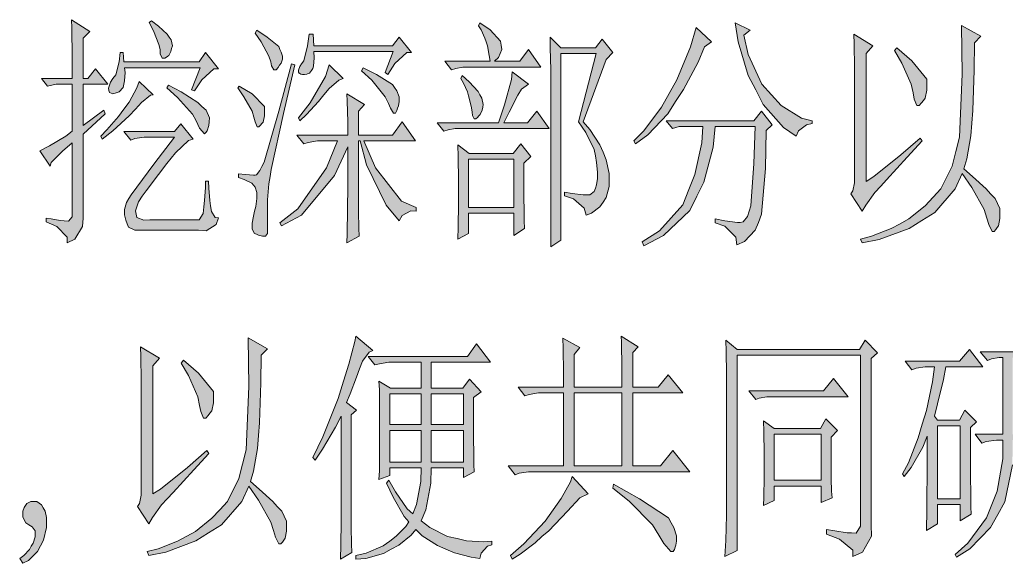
# Model space of a CAD drawing. Header units: millimetres. Extents: x 0 to 586, y 0 to 414.
# Drawn here: x 475.86 to 491.68, y 144.58 to 153.29 of the extents above; entities that cross this region are included whole.
import ezdxf

# ---------------------------------------------------------------- set-up
doc = ezdxf.new("R2010")
doc.units = ezdxf.units.MM

msp = doc.modelspace()

# ---------------------------------------------------------------- hatches: boundary and pattern name
h = msp.add_hatch(color=0)
h.dxf.hatch_style = 2
h.paths.add_polyline_path([(476.701556, 152.347083), (476.701556, 152.68575), (476.6945, 153.158472), (476.690972, 153.289), (476.983778, 153.102028), (476.874417, 152.996194), (476.874417, 152.347083), (476.9485, 152.347083), (477.071972, 152.502306), (477.269528, 152.255361), (476.874417, 152.255361), (476.874417, 151.592139), (477.206028, 151.839083), (477.230722, 151.779111), (476.874417, 151.454556), (476.874417, 150.110472), (476.867361, 149.972889), (476.740361, 149.771806), (476.616889, 149.711833), (476.620417, 149.803556), (476.454611, 149.972889), (476.28175, 150.0505), (476.28175, 150.110472), (476.362889, 150.096361), (476.507528, 150.071667), (476.571028, 150.064611), (476.638056, 150.057556), (476.701556, 150.128111), (476.701556, 150.205722), (476.701556, 151.313444), (476.542806, 151.182917), (476.362889, 150.999472), (476.34525, 150.943028), (476.182972, 151.189972), (476.338194, 151.267583), (476.595722, 151.422806), (476.701556, 151.500417), (476.701556, 152.255361), (476.444028, 152.255361), (476.306444, 152.223611), (476.207667, 152.347083)])
h = msp.add_hatch(color=0)
h.dxf.hatch_style = 2
h.paths.add_polyline_path([(477.971556, 153.271361), (478.084444, 153.186694), (478.225556, 153.056167), (478.257306, 153.010306), (478.285528, 152.964444), (478.306694, 152.872722), (478.292583, 152.826861), (478.282, 152.781), (478.25025, 152.7175), (478.232611, 152.703389), (478.211444, 152.689278), (478.183222, 152.671639), (478.169111, 152.671639), (478.144417, 152.671639), (478.112667, 152.742194), (478.109139, 152.809222), (478.087972, 152.893889), (478.003306, 153.112611), (477.936278, 153.243139)])
h = msp.add_hatch(color=0)
h.dxf.hatch_style = 2
h.paths.add_polyline_path([(482.674083, 152.625778), (483.400806, 152.625778), (483.386694, 152.7175), (483.358472, 152.872722), (483.337306, 152.932694), (483.319667, 152.996194), (483.259694, 153.126722), (483.213833, 153.19375), (483.238528, 153.239611), (483.400806, 153.126722), (483.570139, 152.943278), (483.580722, 152.879778), (483.587778, 152.81275), (483.534861, 152.68575), (483.474889, 152.625778), (483.880583, 152.625778), (484.018167, 152.809222), (484.215722, 152.530528), (483.016278, 152.530528), (482.966889, 152.530528), (482.850472, 152.509361), (482.783444, 152.484667)])
h = msp.add_hatch(color=0)
h.dxf.hatch_style = 2
h.paths.add_polyline_path([(486.706333, 153.165528), (486.953278, 152.932694), (486.840389, 152.855083), (486.738083, 152.608139), (486.50525, 152.170694), (486.37825, 151.976667), (486.25125, 151.782639), (485.930222, 151.443972), (485.732667, 151.299333), (485.707972, 151.345194), (485.866722, 151.507472), (486.152472, 151.888472), (486.275944, 152.107194), (486.399417, 152.325917), (486.614611, 152.855083)])
h = msp.add_hatch(color=0)
h.dxf.hatch_style = 2
h.paths.add_polyline_path([(487.570639, 153.119667), (487.471861, 153.042056), (487.538889, 152.731611), (487.761139, 152.255361), (487.916361, 152.086028), (488.068056, 151.916694), (488.396139, 151.708556), (488.569, 151.66975), (488.569, 151.623889), (488.477278, 151.60625), (488.34675, 151.507472), (488.311472, 151.422806), (488.106861, 151.560389), (487.782306, 151.930806), (487.662361, 152.163639), (487.542417, 152.392944), (487.380139, 152.932694), (487.334278, 153.239611)])
h = msp.add_hatch(color=0)
h.dxf.hatch_style = 2
h.paths.add_polyline_path([(490.960833, 153.197278), (491.271278, 153.027944), (491.1725, 152.918583), (491.165444, 152.481139), (491.144278, 151.835556), (491.130167, 151.630944), (491.112528, 151.426333), (491.049028, 151.059444), (490.999639, 150.897167), (491.14075, 150.773694), (491.355944, 150.576139), (491.430028, 150.498528), (491.504111, 150.420917), (491.578194, 150.262167), (491.578194, 150.181028), (491.578194, 150.099889), (491.557028, 149.987), (491.535861, 149.958778), (491.514694, 149.927028), (491.486472, 149.895278), (491.454722, 149.895278), (491.401806, 150.004639), (491.370056, 150.110472), (491.327722, 150.244528), (491.130167, 150.597306), (490.974944, 150.823083), (490.858528, 150.576139), (490.533972, 150.198667), (490.325833, 150.071667), (490.121222, 149.944667), (489.641444, 149.76475), (489.369806, 149.711833), (489.345111, 149.771806), (489.517972, 149.817667), (489.831944, 149.941139), (489.976583, 150.01875), (490.117694, 150.096361), (490.382278, 150.308028), (490.50575, 150.442083), (490.629222, 150.579667), (490.812667, 150.943028), (490.869111, 151.175861), (490.929083, 151.408694), (490.974944, 152.417639)])
h = msp.add_hatch(color=0)
h.dxf.hatch_style = 2
h.paths.add_polyline_path([(479.661361, 153.119667), (479.827167, 153.010306), (480.014139, 152.858611), (480.031778, 152.81275), (480.049417, 152.766889), (480.070583, 152.703389), (480.070583, 152.689278), (480.070583, 152.657528), (480.049417, 152.5905), (480.024722, 152.55875), (480.003556, 152.523472), (479.971806, 152.488194), (479.957694, 152.488194), (479.933, 152.488194), (479.897722, 152.548167), (479.883611, 152.611667), (479.851861, 152.703389), (479.731917, 152.936222), (479.636667, 153.073806)])
h = msp.add_hatch(color=0)
h.dxf.hatch_style = 2
h.paths.add_polyline_path([(480.564472, 153.059694), (480.575056, 152.872722), (481.834472, 152.872722), (481.943833, 153.010306), (482.141389, 152.763361), (482.067306, 152.763361), (481.876806, 152.586972), (481.760389, 152.410583), (481.721583, 152.442333), (481.845056, 152.781), (480.575056, 152.781), (480.582111, 152.678694), (480.571528, 152.544639), (480.557417, 152.509361), (480.539778, 152.474083), (480.5045, 152.43175), (480.483333, 152.424694), (480.462167, 152.417639), (480.426889, 152.410583), (480.416306, 152.410583), (480.395139, 152.410583), (480.366917, 152.417639), (480.352806, 152.424694), (480.342222, 152.43175), (480.328111, 152.449389), (480.328111, 152.481139), (480.352806, 152.541111), (480.3775, 152.579917), (480.416306, 152.632833), (480.476278, 152.872722), (480.500972, 153.059694)])
h = msp.add_hatch(color=0)
h.dxf.hatch_style = 2
h.paths.add_polyline_path([(484.374472, 149.648333), (484.374472, 152.301222), (484.374472, 152.484667), (484.367417, 152.840972), (484.363889, 153.010306), (484.53675, 152.840972), (485.090611, 152.840972), (485.199972, 152.978556), (485.372833, 152.763361), (485.263472, 152.654), (484.893056, 151.652111), (485.002417, 151.528639), (485.164694, 151.285222), (485.214083, 151.165278), (485.263472, 151.045333), (485.312861, 150.823083), (485.312861, 150.720778), (485.312861, 150.614944), (485.263472, 150.438556), (485.214083, 150.364472), (485.164694, 150.290389), (485.027111, 150.188083), (484.942444, 150.156333), (484.910694, 150.265694), (484.737833, 150.417389), (484.596722, 150.46325), (484.596722, 150.52675), (484.720194, 150.502056), (484.896583, 150.480889), (484.9495, 150.480889), (485.002417, 150.480889), (485.072972, 150.533806), (485.090611, 150.586722), (485.10825, 150.643167), (485.125889, 150.741944), (485.125889, 150.787806), (485.125889, 150.84425), (485.10825, 150.999472), (485.090611, 151.105306), (485.072972, 151.207611), (484.935389, 151.482778), (484.818972, 151.652111), (485.101194, 152.745722), (484.53675, 152.745722), (484.53675, 149.757694)])
h = msp.add_hatch(color=0)
h.dxf.hatch_style = 2
h.paths.add_polyline_path([(489.433306, 150.696083), (489.556778, 150.773694), (489.987167, 151.122944), (490.297611, 151.391056), (490.332889, 151.345194), (490.093, 151.084139), (489.757861, 150.720778), (489.666139, 150.622), (489.574417, 150.519694), (489.42625, 150.318611), (489.369806, 150.219833), (489.186361, 150.498528), (489.218111, 150.544389), (489.246333, 150.674917), (489.246333, 150.759583), (489.246333, 152.287111), (489.246333, 152.519944), (489.242806, 152.904472), (489.23575, 153.059694), (489.542667, 152.872722), (489.433306, 152.74925)])
h = msp.add_hatch(color=0)
h.dxf.hatch_style = 2
h.paths.add_polyline_path([(478.613611, 152.163639), (478.751194, 152.516417), (477.541167, 152.516417), (477.548222, 152.442333), (477.541167, 152.308278), (477.527056, 152.255361), (477.516472, 152.202444), (477.452972, 152.131889), (477.403583, 152.117778), (477.354194, 152.100139), (477.29775, 152.121306), (477.287167, 152.156583), (477.280111, 152.191861), (477.311861, 152.287111), (477.354194, 152.347083), (477.400056, 152.403528), (477.452972, 152.611667), (477.467083, 152.763361), (477.516472, 152.763361), (477.527056, 152.611667), (478.737083, 152.611667), (478.835861, 152.763361), (479.044, 152.502306), (478.969917, 152.502306), (478.779417, 152.325917), (478.663, 152.149528)])
h = msp.add_hatch(color=0)
h.dxf.hatch_style = 2
h.paths.add_polyline_path([(489.927194, 152.840972), (490.167083, 152.632833), (490.406972, 152.3365), (490.406972, 152.248306), (490.406972, 152.160111), (490.37875, 152.033111), (490.350528, 151.994306), (490.322306, 151.9555), (490.2835, 151.916694), (490.272917, 151.916694), (490.248222, 151.916694), (490.202361, 152.015472), (490.184722, 152.117778), (490.152972, 152.255361), (490.004806, 152.594028), (489.888389, 152.795111)])
h = msp.add_hatch(color=0)
h.dxf.hatch_style = 2
h.paths.add_polyline_path([(480.268139, 152.565806), (480.088222, 151.786167), (479.890667, 150.890111), (479.873028, 150.773694), (479.851861, 150.660806), (479.834222, 150.403278), (479.834222, 150.265694), (479.834222, 150.128111), (479.834222, 149.944667), (479.834222, 149.902333), (479.834222, 149.86), (479.802472, 149.817667), (479.77425, 149.817667), (479.749556, 149.817667), (479.689583, 149.835306), (479.657833, 149.849417), (479.622556, 149.863528), (479.587278, 149.934083), (479.587278, 149.987), (479.587278, 150.025806), (479.608444, 150.142222), (479.626083, 150.219833), (479.643722, 150.297444), (479.661361, 150.420917), (479.661361, 150.466778), (479.661361, 150.519694), (479.633139, 150.604361), (479.608444, 150.636111), (479.580222, 150.667861), (479.460278, 150.727833), (479.365028, 150.759583), (479.365028, 150.819556), (479.477917, 150.805444), (479.608444, 150.794861), (479.633139, 150.798389), (479.654306, 150.801917), (479.707222, 150.872472), (479.7425, 150.935972), (479.777778, 151.003), (480.014139, 151.824972), (480.21875, 152.579917)])
h = msp.add_hatch(color=0)
h.dxf.hatch_style = 2
h.paths.add_polyline_path([(480.822, 152.565806), (481.04425, 152.347083), (480.977222, 152.318861), (480.822, 152.184806), (480.737333, 152.086028), (480.649139, 151.976667), (480.458639, 151.768528), (480.352806, 151.66975), (480.328111, 151.715611), (480.515083, 151.9555), (480.762028, 152.378833)])
h = msp.add_hatch(color=0)
h.dxf.hatch_style = 2
h.paths.add_polyline_path([(481.365278, 152.516417), (481.580472, 152.410583), (481.834472, 152.251833), (481.86975, 152.202444), (481.908556, 152.149528), (481.943833, 152.054278), (481.943833, 152.008417), (481.943833, 151.976667), (481.93325, 151.909639), (481.919139, 151.870833), (481.908556, 151.832028), (481.883861, 151.793222), (481.86975, 151.793222), (481.852111, 151.793222), (481.802722, 151.870833), (481.770972, 151.944917), (481.721583, 152.054278), (481.506389, 152.318861), (481.340583, 152.470556)])
h = msp.add_hatch(color=0)
h.dxf.hatch_style = 2
h.paths.add_polyline_path([(483.534861, 151.638), (483.633639, 151.92375), (483.746528, 152.332972), (483.757111, 152.456444), (484.018167, 152.255361), (483.905278, 152.17775), (483.848833, 152.078972), (483.707722, 151.807333), (483.623056, 151.638), (484.004056, 151.638), (484.152222, 151.824972), (484.349778, 151.546278), (482.892806, 151.546278), (482.843417, 151.546278), (482.727, 151.521583), (482.659972, 151.500417), (482.550611, 151.638)])
h = msp.add_hatch(color=0)
h.dxf.hatch_style = 2
h.paths.add_polyline_path([(482.956306, 152.392944), (483.065667, 152.294167), (483.210306, 152.138944), (483.238528, 152.086028), (483.270278, 152.033111), (483.291444, 151.930806), (483.284389, 151.884944), (483.273806, 151.839083), (483.242056, 151.768528), (483.220889, 151.747361), (483.199722, 151.722667), (483.1715, 151.7015), (483.146806, 151.7015), (483.122111, 151.754417), (483.115056, 151.807333), (483.104472, 151.877889), (483.072722, 152.008417), (483.055083, 152.068389), (483.037444, 152.131889), (482.973944, 152.269472), (482.931611, 152.347083)])
h = msp.add_hatch(color=0)
h.dxf.hatch_style = 2
h.paths.add_polyline_path([(477.774, 152.301222), (477.99625, 152.086028), (477.953917, 152.078972), (477.812806, 151.962556), (477.714028, 151.856722), (477.61525, 151.747361), (477.350667, 151.507472), (477.181333, 151.376944), (477.156639, 151.422806), (477.255417, 151.525111), (477.442389, 151.740306), (477.527056, 151.856722), (477.61525, 151.969611), (477.738722, 152.195389)])
h = msp.add_hatch(color=0)
h.dxf.hatch_style = 2
h.paths.add_polyline_path([(478.243194, 152.24125), (478.447806, 152.131889), (478.715917, 151.962556), (478.779417, 151.899056), (478.846444, 151.839083), (478.902889, 151.715611), (478.895833, 151.652111), (478.892306, 151.592139), (478.864083, 151.507472), (478.842917, 151.482778), (478.82175, 151.458083), (478.744139, 151.553333), (478.687694, 151.666222), (478.627722, 151.775583), (478.391361, 152.040167), (478.2185, 152.195389)])
h = msp.add_hatch(color=0)
h.dxf.hatch_style = 2
h.paths.add_polyline_path([(479.379139, 152.223611), (479.58375, 152.100139), (479.784833, 151.899056), (479.784833, 151.824972), (479.784833, 151.747361), (479.763667, 151.645056), (479.7425, 151.623889), (479.721333, 151.599194), (479.693111, 151.5745), (479.668417, 151.5745), (479.633139, 151.652111), (479.611972, 151.729722), (479.58375, 151.824972), (479.453222, 152.054278), (479.354444, 152.195389)])
h = msp.add_hatch(color=0)
h.dxf.hatch_style = 2
h.paths.add_polyline_path([(481.291194, 151.345194), (481.291194, 150.343306), (481.291194, 150.212778), (481.29825, 149.948194), (481.301778, 149.817667), (481.104222, 149.711833), (481.111278, 149.856472), (481.118333, 150.629056), (481.118333, 151.253472), (480.906667, 150.791333), (480.3775, 150.156333), (480.056472, 149.987), (480.031778, 150.032861), (480.317528, 150.258639), (480.779667, 150.914806), (480.956056, 151.345194), (480.712639, 151.345194), (480.6315, 151.345194), (480.483333, 151.3205), (480.416306, 151.299333), (480.303417, 151.436917), (481.118333, 151.436917), (481.118333, 151.652111), (481.111278, 151.983722), (481.104222, 152.100139), (481.389972, 151.930806), (481.291194, 151.821444), (481.291194, 151.436917), (481.834472, 151.436917), (481.993222, 151.652111), (482.204889, 151.345194), (481.375861, 151.345194), (481.562833, 150.914806), (481.982639, 150.382111), (482.215472, 150.279806), (482.215472, 150.219833), (482.130806, 150.226889), (481.993222, 150.149278), (481.943833, 150.064611), (481.735694, 150.318611), (481.421722, 150.960667), (481.315889, 151.345194)])
h = msp.add_hatch(color=0)
h.dxf.hatch_style = 2
h.paths.add_polyline_path([(486.226556, 151.66975), (487.630611, 151.66975), (487.754083, 151.824972), (487.926944, 151.60625), (487.828167, 151.514528), (487.817583, 150.904222), (487.754083, 150.170444), (487.704694, 150.039917), (487.655306, 149.912917), (487.482444, 149.733), (487.358972, 149.680083), (487.341333, 149.803556), (487.168472, 149.979944), (487.01325, 150.032861), (487.01325, 150.096361), (487.168472, 150.064611), (487.369556, 150.036389), (487.415417, 150.039917), (487.461278, 150.046972), (487.531833, 150.135167), (487.556528, 150.219833), (487.581222, 150.3045), (487.630611, 150.981833), (487.655306, 151.578028), (487.01325, 151.578028), (486.977972, 151.246417), (486.829806, 150.6855), (486.720444, 150.459722), (486.607556, 150.230417), (486.180694, 149.831778), (485.866722, 149.662444), (485.842028, 149.725944), (486.120722, 149.902333), (486.494667, 150.322139), (486.589917, 150.565556), (486.685167, 150.808972), (486.798056, 151.313444), (486.815694, 151.578028), (486.434694, 151.578028), (486.325333, 151.546278)])
h = msp.add_hatch(color=0)
h.dxf.hatch_style = 2
h.paths.add_polyline_path([(477.527056, 151.496889), (478.341972, 151.496889), (478.44075, 151.620361), (478.638306, 151.373417), (478.564222, 151.35225), (478.356083, 151.154694), (478.2185, 150.981833), (478.084444, 150.808972), (477.886889, 150.547917), (477.823389, 150.459722), (477.763417, 150.371528), (477.714028, 150.226889), (477.724611, 150.173972), (477.738722, 150.121056), (477.848083, 150.075194), (477.946861, 150.08225), (478.687694, 150.08225), (478.737083, 150.08225), (478.800583, 150.184556), (478.811167, 150.290389), (478.82175, 150.392694), (478.835861, 150.597306), (478.835861, 150.699611), (478.88525, 150.699611), (478.892306, 150.59025), (478.909944, 150.392694), (478.920528, 150.3045), (478.934639, 150.216306), (478.994611, 150.121056), (479.044, 150.114), (479.008722, 150.004639), (478.846444, 149.905861), (478.7265, 149.912917), (477.788111, 149.912917), (477.706972, 149.912917), (477.604667, 149.965833), (477.5835, 150.01875), (477.562333, 150.075194), (477.541167, 150.159861), (477.541167, 150.188083), (477.541167, 150.244528), (477.572917, 150.357417), (477.608194, 150.420917), (477.643472, 150.480889), (478.010361, 150.974778), (478.341972, 151.405167), (477.936278, 151.405167), (477.855139, 151.405167), (477.706972, 151.384), (477.639944, 151.359306)])
h = msp.add_hatch(color=0)
h.paths.add_polyline_path([(482.882222, 149.771806), (482.889278, 149.965833), (482.892806, 150.343306), (482.892806, 150.52675), (482.892806, 150.713722), (482.889278, 151.091194), (482.882222, 151.285222), (483.065667, 151.144111), (483.771222, 151.144111), (483.894694, 151.299333), (484.053444, 151.09825), (483.944083, 150.988889), (483.944083, 150.597306), (483.947611, 150.071667), (483.954667, 149.941139), (483.781806, 149.831778), (483.781806, 150.188083), (483.055083, 150.188083), (483.055083, 149.863528)])
h.paths.add_polyline_path([(483.055083, 151.052389), (483.055083, 150.279806), (483.781806, 150.279806), (483.781806, 151.052389)])
h = msp.add_hatch(color=0)
h.dxf.hatch_style = 2
h.paths.add_polyline_path([(479.52025, 148.187833), (479.830694, 148.014972), (479.731917, 147.909139), (479.724861, 147.468167), (479.703694, 146.826111), (479.689583, 146.6215), (479.671944, 146.416889), (479.608444, 146.05), (479.559056, 145.887722), (479.700167, 145.76425), (479.915361, 145.563167), (479.989444, 145.485556), (480.063528, 145.407944), (480.137611, 145.252722), (480.137611, 145.171583), (480.137611, 145.090444), (480.116444, 144.977556), (480.095278, 144.945806), (480.074111, 144.914056), (480.045889, 144.885833), (480.014139, 144.885833), (479.961222, 144.991667), (479.929472, 145.101028), (479.887139, 145.231556), (479.689583, 145.587861), (479.534361, 145.810111), (479.417944, 145.563167), (479.093389, 145.189222), (478.88525, 145.062222), (478.680639, 144.935222), (478.200861, 144.755306), (477.929222, 144.698861), (477.904528, 144.762361), (478.077389, 144.808222), (478.391361, 144.931694), (478.536, 145.009306), (478.677111, 145.086917), (478.941694, 145.298583), (479.065167, 145.432639), (479.188639, 145.566694), (479.372083, 145.933583), (479.428528, 146.166417), (479.4885, 146.395722), (479.534361, 147.408194)])
h = msp.add_hatch(color=0)
h.dxf.hatch_style = 2
h.paths.add_polyline_path([(481.001917, 144.638889), (481.008972, 144.871722), (481.0125, 145.242139), (481.0125, 145.379722), (481.0125, 146.935472), (480.920778, 146.759083), (480.712639, 146.406306), (480.596222, 146.226389), (480.557417, 146.27225), (480.719694, 146.603861), (480.966639, 147.214167), (481.051306, 147.492861), (481.135972, 147.768028), (481.23475, 148.131389), (481.248861, 148.216056), (481.5205, 147.98675), (481.464056, 147.962056), (481.358222, 147.817417), (481.308833, 147.693944), (481.259444, 147.559889), (481.157139, 147.291778), (481.100694, 147.154194), (481.259444, 147.030722), (481.174778, 146.953111), (481.174778, 145.288), (481.174778, 145.153944), (481.181833, 144.885833), (481.185361, 144.74825)])
h = msp.add_hatch(color=0)
h.paths.add_polyline_path([(484.579083, 147.397611), (484.579083, 147.630444), (484.572028, 148.022028), (484.5685, 148.184306), (484.840139, 148.032611), (484.751944, 147.92325), (484.751944, 147.397611), (485.517472, 147.397611), (485.517472, 147.708056), (485.510417, 148.117278), (485.503361, 148.216056), (485.775, 148.046722), (485.690333, 147.955), (485.690333, 147.397611), (486.096028, 147.397611), (486.258306, 147.598694), (486.491139, 147.305889), (485.690333, 147.305889), (485.690333, 146.134667), (486.134833, 146.134667), (486.332389, 146.381611), (486.604028, 146.042944), (484.099306, 146.042944), (484.018167, 146.042944), (483.87, 146.01825), (483.802972, 145.993556), (483.690083, 146.134667), (484.579083, 146.134667), (484.579083, 147.305889), (484.258056, 147.305889), (484.176917, 147.305889), (484.02875, 147.281194), (483.961722, 147.260028), (483.852361, 147.397611)])
h.paths.add_polyline_path([(484.751944, 147.305889), (484.751944, 146.134667), (485.517472, 146.134667), (485.517472, 147.305889)])
h = msp.add_hatch(color=0)
h.dxf.hatch_style = 2
h.paths.add_polyline_path([(488.798306, 145.118667), (488.928833, 145.093972), (489.129917, 145.06575), (489.200472, 145.062222), (489.271028, 145.058694), (489.341583, 145.171583), (489.341583, 145.288), (489.341583, 147.909139), (487.366028, 147.909139), (487.366028, 144.78), (487.168472, 144.68475), (487.182583, 144.93875), (487.193167, 145.347972), (487.193167, 145.503194), (487.193167, 147.443472), (487.193167, 147.612806), (487.189639, 147.969111), (487.182583, 148.152556), (487.366028, 148.000861), (489.327472, 148.000861), (489.415667, 148.152556), (489.613222, 147.951472), (489.514444, 147.85975), (489.514444, 145.19275), (489.5215, 145.009306), (489.373333, 144.755306), (489.218111, 144.68475), (489.218111, 144.787056), (489.006444, 144.963444), (488.798306, 145.041056)])
h = msp.add_hatch(color=0)
h.paths.add_polyline_path([(491.264222, 147.965583), (492.498944, 147.965583), (492.636528, 148.152556), (492.844667, 147.873861), (492.414278, 147.873861), (492.414278, 146.642667), (492.562444, 146.642667), (492.721194, 146.826111), (492.91875, 146.550944), (492.414278, 146.550944), (492.407222, 145.855972), (492.417806, 144.991667), (492.438972, 144.822333), (492.241417, 144.698861), (492.244944, 145.161), (492.252, 146.085278), (492.252, 146.550944), (491.782806, 146.550944), (491.779278, 146.155833), (491.655806, 145.559639), (491.542917, 145.355028), (491.430028, 145.150417), (491.098417, 144.808222), (490.883222, 144.670639), (490.858528, 144.7165), (491.066667, 144.899944), (491.363, 145.302111), (491.451194, 145.517306), (491.535861, 145.7325), (491.624056, 146.247556), (491.624056, 146.550944), (491.525278, 146.550944), (491.359472, 146.52625), (491.288917, 146.501556), (491.179556, 146.642667), (491.624056, 146.642667), (491.624056, 147.873861), (491.567611, 147.873861), (491.444139, 147.852694), (491.377111, 147.828)])
h.paths.add_polyline_path([(491.782806, 147.873861), (491.782806, 146.642667), (492.252, 146.642667), (492.252, 147.873861)])
h = msp.add_hatch(color=0)
h.dxf.hatch_style = 2
h.paths.add_polyline_path([(477.992722, 145.686639), (478.116194, 145.76425), (478.546583, 146.109972), (478.857028, 146.381611), (478.892306, 146.33575), (478.652417, 146.071167), (478.317278, 145.711333), (478.225556, 145.609028), (478.133833, 145.51025), (477.985667, 145.309167), (477.929222, 145.206861), (477.745778, 145.485556), (477.777528, 145.531417), (477.80575, 145.665472), (477.80575, 145.750139), (477.80575, 147.277667), (477.80575, 147.506972), (477.802222, 147.8915), (477.795167, 148.046722), (478.102083, 147.863278), (477.992722, 147.739806)])
h = msp.add_hatch(color=0)
h.paths.add_polyline_path([(483.136222, 147.231806), (483.136222, 146.752028), (483.143278, 146.159361), (483.146806, 146.042944), (482.977472, 145.951222), (482.977472, 146.106444), (482.458889, 146.106444), (482.451833, 145.8595), (482.370694, 145.432639), (482.296611, 145.25625), (482.434194, 145.146889), (482.719944, 145.005778), (482.871639, 144.9705), (483.023333, 144.935222), (483.302028, 144.917583), (483.432556, 144.931694), (483.432556, 144.871722), (483.358472, 144.847028), (483.259694, 144.737667), (483.235, 144.653), (483.097417, 144.670639), (482.829306, 144.744722), (482.691722, 144.801167), (482.557667, 144.857611), (482.31425, 145.016361), (482.211944, 145.118667), (482.137861, 145.023417), (481.940306, 144.864667), (481.816833, 144.801167), (481.693361, 144.734139), (481.407611, 144.653), (481.248861, 144.638889), (481.248861, 144.702389), (481.414667, 144.737667), (481.686306, 144.854083), (481.792139, 144.931694), (481.897972, 145.009306), (482.049667, 145.164528), (482.099056, 145.242139), (482.024972, 145.326806), (481.848583, 145.633722), (481.74275, 145.8595), (481.778028, 145.905361), (481.883861, 145.718389), (482.074361, 145.450278), (482.162556, 145.365611), (482.222528, 145.517306), (482.289556, 145.887722), (482.296611, 146.106444), (481.792139, 146.106444), (481.792139, 145.982972), (481.619278, 145.919472), (481.626333, 146.057056), (481.629861, 146.452167), (481.629861, 146.706167), (481.629861, 146.960167), (481.626333, 147.355278), (481.619278, 147.492861), (481.802722, 147.3835), (482.296611, 147.3835), (482.296611, 147.799778), (481.866222, 147.799778), (481.778028, 147.799778), (481.626333, 147.775083), (481.555778, 147.753917), (481.446417, 147.8915), (483.037444, 147.8915), (483.185611, 148.092583), (483.407861, 147.799778), (482.458889, 147.799778), (482.458889, 147.3835), (482.963361, 147.3835), (483.072722, 147.524611), (483.259694, 147.323528)])
h.paths.add_polyline_path([(482.458889, 146.706167), (482.458889, 146.198167), (482.977472, 146.198167), (482.977472, 146.706167)])
h.paths.add_polyline_path([(481.792139, 146.706167), (481.792139, 146.198167), (482.296611, 146.198167), (482.296611, 146.706167)])
h.paths.add_polyline_path([(482.458889, 147.291778), (482.458889, 146.797889), (482.977472, 146.797889), (482.977472, 147.291778)])
h.paths.add_polyline_path([(481.792139, 147.291778), (481.792139, 146.797889), (482.296611, 146.797889), (482.296611, 147.291778)])
h = msp.add_hatch(color=0)
h.paths.add_polyline_path([(490.057722, 147.813889), (490.932611, 147.813889), (491.091361, 148.000861), (491.303028, 147.722167), (490.710361, 147.722167), (490.675083, 147.521083), (490.579833, 147.1295), (490.526917, 146.935472), (490.576306, 146.871972), (490.932611, 146.871972), (491.017278, 147.027194), (491.20425, 146.84375), (491.105472, 146.752028), (491.105472, 146.173472), (491.112528, 145.4785), (491.116056, 145.362083), (490.943194, 145.25625), (490.943194, 145.517306), (490.576306, 145.517306), (490.576306, 145.206861), (490.403444, 145.101028), (490.406972, 145.439694), (490.414028, 146.194639), (490.414028, 146.610917), (490.339944, 146.434528), (490.1565, 146.109972), (490.043611, 145.965333), (490.018917, 146.011194), (490.110639, 146.187583), (490.269389, 146.586222), (490.332889, 146.804944), (490.399917, 147.023667), (490.495167, 147.482278), (490.526917, 147.722167), (490.463417, 147.722167), (490.382278, 147.722167), (490.234111, 147.701), (490.167083, 147.676306)])
h.paths.add_polyline_path([(490.576306, 146.78025), (490.576306, 145.609028), (490.943194, 145.609028), (490.943194, 146.78025)])
h = msp.add_hatch(color=0)
h.dxf.hatch_style = 2
h.paths.add_polyline_path([(478.486611, 147.831528), (478.7265, 147.623389), (478.966389, 147.327056), (478.966389, 147.235333), (478.966389, 147.147139), (478.938167, 147.020139), (478.909944, 146.981333), (478.881722, 146.942528), (478.842917, 146.903722), (478.832333, 146.903722), (478.807639, 146.903722), (478.761778, 147.006028), (478.744139, 147.104806), (478.712389, 147.245917), (478.564222, 147.584583), (478.447806, 147.785667)])
h = msp.add_hatch(color=0)
h.dxf.hatch_style = 2
h.paths.add_polyline_path([(487.553, 147.337639), (488.748917, 147.337639), (488.911194, 147.538722), (489.144028, 147.245917), (487.909306, 147.245917), (487.842278, 147.245917), (487.718806, 147.221222), (487.662361, 147.200056)])
h = msp.add_hatch(color=0)
h.paths.add_polyline_path([(487.785833, 146.857861), (487.958694, 146.734389), (488.699528, 146.734389), (488.787722, 146.889611), (488.971167, 146.706167), (488.872389, 146.596806), (488.872389, 146.028833), (488.872389, 145.926528), (488.879444, 145.728972), (488.8865, 145.626667), (488.713639, 145.549056), (488.713639, 145.813639), (487.958694, 145.813639), (487.958694, 145.580806), (487.785833, 145.503194), (487.792889, 145.633722), (487.799944, 145.95475), (487.799944, 146.141722), (487.799944, 146.332222), (487.792889, 146.688528)])
h.paths.add_polyline_path([(487.958694, 146.642667), (487.958694, 145.905361), (488.713639, 145.905361), (488.713639, 146.642667)])
h = msp.add_hatch(color=0)
h.dxf.hatch_style = 2
h.paths.add_polyline_path([(484.716667, 145.965333), (484.974194, 145.686639), (484.840139, 145.626667), (484.646111, 145.411472), (484.34625, 145.0975), (484.233361, 145.00225), (484.124, 144.903472), (483.884111, 144.723556), (483.753583, 144.638889), (483.728889, 144.702389), (483.944083, 144.885833), (484.286278, 145.252722), (484.413278, 145.432639), (484.540278, 145.616083), (484.691972, 145.880667)])
h = msp.add_hatch(color=0)
h.dxf.hatch_style = 2
h.paths.add_polyline_path([(485.369306, 145.778361), (485.379889, 145.841861), (485.799694, 145.609028), (486.261833, 145.302111), (486.307694, 145.2245), (486.350028, 145.146889), (486.392361, 145.016361), (486.392361, 144.963444), (486.392361, 144.931694), (486.381778, 144.864667), (486.367667, 144.832917), (486.357083, 144.797639), (486.335917, 144.762361), (486.300639, 144.762361), (486.18775, 144.892889), (486.110139, 145.023417), (486.004306, 145.19275), (485.633889, 145.570222)])
h = msp.add_hatch(color=0)
h.dxf.hatch_style = 2
h.paths.add_polyline_path([(475.907806, 145.379722), (475.907806, 145.407944), (475.928972, 145.471444), (475.950139, 145.503194), (475.971306, 145.531417), (476.038333, 145.563167), (476.080667, 145.563167), (476.130056, 145.563167), (476.207667, 145.513778), (476.235889, 145.464389), (476.264111, 145.411472), (476.288806, 145.309167), (476.288806, 145.25625), (476.288806, 145.146889), (476.239417, 144.945806), (476.190028, 144.854083), (476.144167, 144.762361), (475.999528, 144.62125), (475.907806, 144.575389), (475.858417, 144.653), (475.921917, 144.698861), (476.013639, 144.794111), (476.041861, 144.847028), (476.073611, 144.896417), (476.105361, 144.998722), (476.105361, 145.055167), (476.105361, 145.093972), (476.055972, 145.161), (476.006583, 145.19275), (475.957194, 145.2245), (475.907806, 145.316222)])

# ---------------------------------------------------------------- linework, layer by layer
at = {"color": 0, "lineweight": 0}
for points in [[(476.701556, 152.347083), (476.701556, 152.68575), (476.6945, 153.158472), (476.690972, 153.289), (476.983778, 153.102028), (476.874417, 152.996194), (476.874417, 152.347083), (476.9485, 152.347083), (477.071972, 152.502306), (477.269528, 152.255361), (476.874417, 152.255361), (476.874417, 151.592139), (477.206028, 151.839083), (477.230722, 151.779111), (476.874417, 151.454556), (476.874417, 150.110472), (476.867361, 149.972889), (476.740361, 149.771806), (476.616889, 149.711833), (476.620417, 149.803556), (476.454611, 149.972889), (476.28175, 150.0505), (476.28175, 150.110472), (476.362889, 150.096361), (476.507528, 150.071667), (476.571028, 150.064611), (476.638056, 150.057556), (476.701556, 150.128111), (476.701556, 150.205722), (476.701556, 151.313444), (476.542806, 151.182917), (476.362889, 150.999472), (476.34525, 150.943028), (476.182972, 151.189972), (476.338194, 151.267583), (476.595722, 151.422806), (476.701556, 151.500417), (476.701556, 152.255361), (476.444028, 152.255361), (476.306444, 152.223611), (476.207667, 152.347083)], [(477.971556, 153.271361), (478.084444, 153.186694), (478.225556, 153.056167), (478.257306, 153.010306), (478.285528, 152.964444), (478.306694, 152.872722), (478.292583, 152.826861), (478.282, 152.781), (478.25025, 152.7175), (478.232611, 152.703389), (478.211444, 152.689278), (478.183222, 152.671639), (478.169111, 152.671639), (478.144417, 152.671639), (478.112667, 152.742194), (478.109139, 152.809222), (478.087972, 152.893889), (478.003306, 153.112611), (477.936278, 153.243139)], [(482.674083, 152.625778), (483.400806, 152.625778), (483.386694, 152.7175), (483.358472, 152.872722), (483.337306, 152.932694), (483.319667, 152.996194), (483.259694, 153.126722), (483.213833, 153.19375), (483.238528, 153.239611), (483.400806, 153.126722), (483.570139, 152.943278), (483.580722, 152.879778), (483.587778, 152.81275), (483.534861, 152.68575), (483.474889, 152.625778), (483.880583, 152.625778), (484.018167, 152.809222), (484.215722, 152.530528), (483.016278, 152.530528), (482.966889, 152.530528), (482.850472, 152.509361), (482.783444, 152.484667)], [(486.706333, 153.165528), (486.953278, 152.932694), (486.840389, 152.855083), (486.738083, 152.608139), (486.50525, 152.170694), (486.37825, 151.976667), (486.25125, 151.782639), (485.930222, 151.443972), (485.732667, 151.299333), (485.707972, 151.345194), (485.866722, 151.507472), (486.152472, 151.888472), (486.275944, 152.107194), (486.399417, 152.325917), (486.614611, 152.855083)], [(487.570639, 153.119667), (487.471861, 153.042056), (487.538889, 152.731611), (487.761139, 152.255361), (487.916361, 152.086028), (488.068056, 151.916694), (488.396139, 151.708556), (488.569, 151.66975), (488.569, 151.623889), (488.477278, 151.60625), (488.34675, 151.507472), (488.311472, 151.422806), (488.106861, 151.560389), (487.782306, 151.930806), (487.662361, 152.163639), (487.542417, 152.392944), (487.380139, 152.932694), (487.334278, 153.239611)], [(490.960833, 153.197278), (491.271278, 153.027944), (491.1725, 152.918583), (491.165444, 152.481139), (491.144278, 151.835556), (491.130167, 151.630944), (491.112528, 151.426333), (491.049028, 151.059444), (490.999639, 150.897167), (491.14075, 150.773694), (491.355944, 150.576139), (491.430028, 150.498528), (491.504111, 150.420917), (491.578194, 150.262167), (491.578194, 150.181028), (491.578194, 150.099889), (491.557028, 149.987), (491.535861, 149.958778), (491.514694, 149.927028), (491.486472, 149.895278), (491.454722, 149.895278), (491.401806, 150.004639), (491.370056, 150.110472), (491.327722, 150.244528), (491.130167, 150.597306), (490.974944, 150.823083), (490.858528, 150.576139), (490.533972, 150.198667), (490.325833, 150.071667), (490.121222, 149.944667), (489.641444, 149.76475), (489.369806, 149.711833), (489.345111, 149.771806), (489.517972, 149.817667), (489.831944, 149.941139), (489.976583, 150.01875), (490.117694, 150.096361), (490.382278, 150.308028), (490.50575, 150.442083), (490.629222, 150.579667), (490.812667, 150.943028), (490.869111, 151.175861), (490.929083, 151.408694), (490.974944, 152.417639)], [(479.661361, 153.119667), (479.827167, 153.010306), (480.014139, 152.858611), (480.031778, 152.81275), (480.049417, 152.766889), (480.070583, 152.703389), (480.070583, 152.689278), (480.070583, 152.657528), (480.049417, 152.5905), (480.024722, 152.55875), (480.003556, 152.523472), (479.971806, 152.488194), (479.957694, 152.488194), (479.933, 152.488194), (479.897722, 152.548167), (479.883611, 152.611667), (479.851861, 152.703389), (479.731917, 152.936222), (479.636667, 153.073806)], [(480.564472, 153.059694), (480.575056, 152.872722), (481.834472, 152.872722), (481.943833, 153.010306), (482.141389, 152.763361), (482.067306, 152.763361), (481.876806, 152.586972), (481.760389, 152.410583), (481.721583, 152.442333), (481.845056, 152.781), (480.575056, 152.781), (480.582111, 152.678694), (480.571528, 152.544639), (480.557417, 152.509361), (480.539778, 152.474083), (480.5045, 152.43175), (480.483333, 152.424694), (480.462167, 152.417639), (480.426889, 152.410583), (480.416306, 152.410583), (480.395139, 152.410583), (480.366917, 152.417639), (480.352806, 152.424694), (480.342222, 152.43175), (480.328111, 152.449389), (480.328111, 152.481139), (480.352806, 152.541111), (480.3775, 152.579917), (480.416306, 152.632833), (480.476278, 152.872722), (480.500972, 153.059694)], [(484.374472, 149.648333), (484.374472, 152.301222), (484.374472, 152.484667), (484.367417, 152.840972), (484.363889, 153.010306), (484.53675, 152.840972), (485.090611, 152.840972), (485.199972, 152.978556), (485.372833, 152.763361), (485.263472, 152.654), (484.893056, 151.652111), (485.002417, 151.528639), (485.164694, 151.285222), (485.214083, 151.165278), (485.263472, 151.045333), (485.312861, 150.823083), (485.312861, 150.720778), (485.312861, 150.614944), (485.263472, 150.438556), (485.214083, 150.364472), (485.164694, 150.290389), (485.027111, 150.188083), (484.942444, 150.156333), (484.910694, 150.265694), (484.737833, 150.417389), (484.596722, 150.46325), (484.596722, 150.52675), (484.720194, 150.502056), (484.896583, 150.480889), (484.9495, 150.480889), (485.002417, 150.480889), (485.072972, 150.533806), (485.090611, 150.586722), (485.10825, 150.643167), (485.125889, 150.741944), (485.125889, 150.787806), (485.125889, 150.84425), (485.10825, 150.999472), (485.090611, 151.105306), (485.072972, 151.207611), (484.935389, 151.482778), (484.818972, 151.652111), (485.101194, 152.745722), (484.53675, 152.745722), (484.53675, 149.757694)], [(489.433306, 150.696083), (489.556778, 150.773694), (489.987167, 151.122944), (490.297611, 151.391056), (490.332889, 151.345194), (490.093, 151.084139), (489.757861, 150.720778), (489.666139, 150.622), (489.574417, 150.519694), (489.42625, 150.318611), (489.369806, 150.219833), (489.186361, 150.498528), (489.218111, 150.544389), (489.246333, 150.674917), (489.246333, 150.759583), (489.246333, 152.287111), (489.246333, 152.519944), (489.242806, 152.904472), (489.23575, 153.059694), (489.542667, 152.872722), (489.433306, 152.74925)], [(478.613611, 152.163639), (478.751194, 152.516417), (477.541167, 152.516417), (477.548222, 152.442333), (477.541167, 152.308278), (477.527056, 152.255361), (477.516472, 152.202444), (477.452972, 152.131889), (477.403583, 152.117778), (477.354194, 152.100139), (477.29775, 152.121306), (477.287167, 152.156583), (477.280111, 152.191861), (477.311861, 152.287111), (477.354194, 152.347083), (477.400056, 152.403528), (477.452972, 152.611667), (477.467083, 152.763361), (477.516472, 152.763361), (477.527056, 152.611667), (478.737083, 152.611667), (478.835861, 152.763361), (479.044, 152.502306), (478.969917, 152.502306), (478.779417, 152.325917), (478.663, 152.149528)], [(489.927194, 152.840972), (490.167083, 152.632833), (490.406972, 152.3365), (490.406972, 152.248306), (490.406972, 152.160111), (490.37875, 152.033111), (490.350528, 151.994306), (490.322306, 151.9555), (490.2835, 151.916694), (490.272917, 151.916694), (490.248222, 151.916694), (490.202361, 152.015472), (490.184722, 152.117778), (490.152972, 152.255361), (490.004806, 152.594028), (489.888389, 152.795111)], [(480.268139, 152.565806), (480.088222, 151.786167), (479.890667, 150.890111), (479.873028, 150.773694), (479.851861, 150.660806), (479.834222, 150.403278), (479.834222, 150.265694), (479.834222, 150.128111), (479.834222, 149.944667), (479.834222, 149.902333), (479.834222, 149.86), (479.802472, 149.817667), (479.77425, 149.817667), (479.749556, 149.817667), (479.689583, 149.835306), (479.657833, 149.849417), (479.622556, 149.863528), (479.587278, 149.934083), (479.587278, 149.987), (479.587278, 150.025806), (479.608444, 150.142222), (479.626083, 150.219833), (479.643722, 150.297444), (479.661361, 150.420917), (479.661361, 150.466778), (479.661361, 150.519694), (479.633139, 150.604361), (479.608444, 150.636111), (479.580222, 150.667861), (479.460278, 150.727833), (479.365028, 150.759583), (479.365028, 150.819556), (479.477917, 150.805444), (479.608444, 150.794861), (479.633139, 150.798389), (479.654306, 150.801917), (479.707222, 150.872472), (479.7425, 150.935972), (479.777778, 151.003), (480.014139, 151.824972), (480.21875, 152.579917)], [(480.822, 152.565806), (481.04425, 152.347083), (480.977222, 152.318861), (480.822, 152.184806), (480.737333, 152.086028), (480.649139, 151.976667), (480.458639, 151.768528), (480.352806, 151.66975), (480.328111, 151.715611), (480.515083, 151.9555), (480.762028, 152.378833)], [(481.365278, 152.516417), (481.580472, 152.410583), (481.834472, 152.251833), (481.86975, 152.202444), (481.908556, 152.149528), (481.943833, 152.054278), (481.943833, 152.008417), (481.943833, 151.976667), (481.93325, 151.909639), (481.919139, 151.870833), (481.908556, 151.832028), (481.883861, 151.793222), (481.86975, 151.793222), (481.852111, 151.793222), (481.802722, 151.870833), (481.770972, 151.944917), (481.721583, 152.054278), (481.506389, 152.318861), (481.340583, 152.470556)], [(483.534861, 151.638), (483.633639, 151.92375), (483.746528, 152.332972), (483.757111, 152.456444), (484.018167, 152.255361), (483.905278, 152.17775), (483.848833, 152.078972), (483.707722, 151.807333), (483.623056, 151.638), (484.004056, 151.638), (484.152222, 151.824972), (484.349778, 151.546278), (482.892806, 151.546278), (482.843417, 151.546278), (482.727, 151.521583), (482.659972, 151.500417), (482.550611, 151.638)], [(482.956306, 152.392944), (483.065667, 152.294167), (483.210306, 152.138944), (483.238528, 152.086028), (483.270278, 152.033111), (483.291444, 151.930806), (483.284389, 151.884944), (483.273806, 151.839083), (483.242056, 151.768528), (483.220889, 151.747361), (483.199722, 151.722667), (483.1715, 151.7015), (483.146806, 151.7015), (483.122111, 151.754417), (483.115056, 151.807333), (483.104472, 151.877889), (483.072722, 152.008417), (483.055083, 152.068389), (483.037444, 152.131889), (482.973944, 152.269472), (482.931611, 152.347083)], [(477.774, 152.301222), (477.99625, 152.086028), (477.953917, 152.078972), (477.812806, 151.962556), (477.714028, 151.856722), (477.61525, 151.747361), (477.350667, 151.507472), (477.181333, 151.376944), (477.156639, 151.422806), (477.255417, 151.525111), (477.442389, 151.740306), (477.527056, 151.856722), (477.61525, 151.969611), (477.738722, 152.195389)], [(478.243194, 152.24125), (478.447806, 152.131889), (478.715917, 151.962556), (478.779417, 151.899056), (478.846444, 151.839083), (478.902889, 151.715611), (478.895833, 151.652111), (478.892306, 151.592139), (478.864083, 151.507472), (478.842917, 151.482778), (478.82175, 151.458083), (478.744139, 151.553333), (478.687694, 151.666222), (478.627722, 151.775583), (478.391361, 152.040167), (478.2185, 152.195389)], [(479.379139, 152.223611), (479.58375, 152.100139), (479.784833, 151.899056), (479.784833, 151.824972), (479.784833, 151.747361), (479.763667, 151.645056), (479.7425, 151.623889), (479.721333, 151.599194), (479.693111, 151.5745), (479.668417, 151.5745), (479.633139, 151.652111), (479.611972, 151.729722), (479.58375, 151.824972), (479.453222, 152.054278), (479.354444, 152.195389)], [(481.291194, 151.345194), (481.291194, 150.343306), (481.291194, 150.212778), (481.29825, 149.948194), (481.301778, 149.817667), (481.104222, 149.711833), (481.111278, 149.856472), (481.118333, 150.629056), (481.118333, 151.253472), (480.906667, 150.791333), (480.3775, 150.156333), (480.056472, 149.987), (480.031778, 150.032861), (480.317528, 150.258639), (480.779667, 150.914806), (480.956056, 151.345194), (480.712639, 151.345194), (480.6315, 151.345194), (480.483333, 151.3205), (480.416306, 151.299333), (480.303417, 151.436917), (481.118333, 151.436917), (481.118333, 151.652111), (481.111278, 151.983722), (481.104222, 152.100139), (481.389972, 151.930806), (481.291194, 151.821444), (481.291194, 151.436917), (481.834472, 151.436917), (481.993222, 151.652111), (482.204889, 151.345194), (481.375861, 151.345194), (481.562833, 150.914806), (481.982639, 150.382111), (482.215472, 150.279806), (482.215472, 150.219833), (482.130806, 150.226889), (481.993222, 150.149278), (481.943833, 150.064611), (481.735694, 150.318611), (481.421722, 150.960667), (481.315889, 151.345194)], [(486.226556, 151.66975), (487.630611, 151.66975), (487.754083, 151.824972), (487.926944, 151.60625), (487.828167, 151.514528), (487.817583, 150.904222), (487.754083, 150.170444), (487.704694, 150.039917), (487.655306, 149.912917), (487.482444, 149.733), (487.358972, 149.680083), (487.341333, 149.803556), (487.168472, 149.979944), (487.01325, 150.032861), (487.01325, 150.096361), (487.168472, 150.064611), (487.369556, 150.036389), (487.415417, 150.039917), (487.461278, 150.046972), (487.531833, 150.135167), (487.556528, 150.219833), (487.581222, 150.3045), (487.630611, 150.981833), (487.655306, 151.578028), (487.01325, 151.578028), (486.977972, 151.246417), (486.829806, 150.6855), (486.720444, 150.459722), (486.607556, 150.230417), (486.180694, 149.831778), (485.866722, 149.662444), (485.842028, 149.725944), (486.120722, 149.902333), (486.494667, 150.322139), (486.589917, 150.565556), (486.685167, 150.808972), (486.798056, 151.313444), (486.815694, 151.578028), (486.434694, 151.578028), (486.325333, 151.546278)], [(477.527056, 151.496889), (478.341972, 151.496889), (478.44075, 151.620361), (478.638306, 151.373417), (478.564222, 151.35225), (478.356083, 151.154694), (478.2185, 150.981833), (478.084444, 150.808972), (477.886889, 150.547917), (477.823389, 150.459722), (477.763417, 150.371528), (477.714028, 150.226889), (477.724611, 150.173972), (477.738722, 150.121056), (477.848083, 150.075194), (477.946861, 150.08225), (478.687694, 150.08225), (478.737083, 150.08225), (478.800583, 150.184556), (478.811167, 150.290389), (478.82175, 150.392694), (478.835861, 150.597306), (478.835861, 150.699611), (478.88525, 150.699611), (478.892306, 150.59025), (478.909944, 150.392694), (478.920528, 150.3045), (478.934639, 150.216306), (478.994611, 150.121056), (479.044, 150.114), (479.008722, 150.004639), (478.846444, 149.905861), (478.7265, 149.912917), (477.788111, 149.912917), (477.706972, 149.912917), (477.604667, 149.965833), (477.5835, 150.01875), (477.562333, 150.075194), (477.541167, 150.159861), (477.541167, 150.188083), (477.541167, 150.244528), (477.572917, 150.357417), (477.608194, 150.420917), (477.643472, 150.480889), (478.010361, 150.974778), (478.341972, 151.405167), (477.936278, 151.405167), (477.855139, 151.405167), (477.706972, 151.384), (477.639944, 151.359306)], [(482.882222, 149.771806), (482.889278, 149.965833), (482.892806, 150.343306), (482.892806, 150.52675), (482.892806, 150.713722), (482.889278, 151.091194), (482.882222, 151.285222), (483.065667, 151.144111), (483.771222, 151.144111), (483.894694, 151.299333), (484.053444, 151.09825), (483.944083, 150.988889), (483.944083, 150.597306), (483.947611, 150.071667), (483.954667, 149.941139), (483.781806, 149.831778), (483.781806, 150.188083), (483.055083, 150.188083), (483.055083, 149.863528)], [(483.055083, 151.052389), (483.055083, 150.279806), (483.781806, 150.279806), (483.781806, 151.052389)], [(479.52025, 148.187833), (479.830694, 148.014972), (479.731917, 147.909139), (479.724861, 147.468167), (479.703694, 146.826111), (479.689583, 146.6215), (479.671944, 146.416889), (479.608444, 146.05), (479.559056, 145.887722), (479.700167, 145.76425), (479.915361, 145.563167), (479.989444, 145.485556), (480.063528, 145.407944), (480.137611, 145.252722), (480.137611, 145.171583), (480.137611, 145.090444), (480.116444, 144.977556), (480.095278, 144.945806), (480.074111, 144.914056), (480.045889, 144.885833), (480.014139, 144.885833), (479.961222, 144.991667), (479.929472, 145.101028), (479.887139, 145.231556), (479.689583, 145.587861), (479.534361, 145.810111), (479.417944, 145.563167), (479.093389, 145.189222), (478.88525, 145.062222), (478.680639, 144.935222), (478.200861, 144.755306), (477.929222, 144.698861), (477.904528, 144.762361), (478.077389, 144.808222), (478.391361, 144.931694), (478.536, 145.009306), (478.677111, 145.086917), (478.941694, 145.298583), (479.065167, 145.432639), (479.188639, 145.566694), (479.372083, 145.933583), (479.428528, 146.166417), (479.4885, 146.395722), (479.534361, 147.408194)], [(481.001917, 144.638889), (481.008972, 144.871722), (481.0125, 145.242139), (481.0125, 145.379722), (481.0125, 146.935472), (480.920778, 146.759083), (480.712639, 146.406306), (480.596222, 146.226389), (480.557417, 146.27225), (480.719694, 146.603861), (480.966639, 147.214167), (481.051306, 147.492861), (481.135972, 147.768028), (481.23475, 148.131389), (481.248861, 148.216056), (481.5205, 147.98675), (481.464056, 147.962056), (481.358222, 147.817417), (481.308833, 147.693944), (481.259444, 147.559889), (481.157139, 147.291778), (481.100694, 147.154194), (481.259444, 147.030722), (481.174778, 146.953111), (481.174778, 145.288), (481.174778, 145.153944), (481.181833, 144.885833), (481.185361, 144.74825)], [(484.579083, 147.397611), (484.579083, 147.630444), (484.572028, 148.022028), (484.5685, 148.184306), (484.840139, 148.032611), (484.751944, 147.92325), (484.751944, 147.397611), (485.517472, 147.397611), (485.517472, 147.708056), (485.510417, 148.117278), (485.503361, 148.216056), (485.775, 148.046722), (485.690333, 147.955), (485.690333, 147.397611), (486.096028, 147.397611), (486.258306, 147.598694), (486.491139, 147.305889), (485.690333, 147.305889), (485.690333, 146.134667), (486.134833, 146.134667), (486.332389, 146.381611), (486.604028, 146.042944), (484.099306, 146.042944), (484.018167, 146.042944), (483.87, 146.01825), (483.802972, 145.993556), (483.690083, 146.134667), (484.579083, 146.134667), (484.579083, 147.305889), (484.258056, 147.305889), (484.176917, 147.305889), (484.02875, 147.281194), (483.961722, 147.260028), (483.852361, 147.397611)], [(488.798306, 145.118667), (488.928833, 145.093972), (489.129917, 145.06575), (489.200472, 145.062222), (489.271028, 145.058694), (489.341583, 145.171583), (489.341583, 145.288), (489.341583, 147.909139), (487.366028, 147.909139), (487.366028, 144.78), (487.168472, 144.68475), (487.182583, 144.93875), (487.193167, 145.347972), (487.193167, 145.503194), (487.193167, 147.443472), (487.193167, 147.612806), (487.189639, 147.969111), (487.182583, 148.152556), (487.366028, 148.000861), (489.327472, 148.000861), (489.415667, 148.152556), (489.613222, 147.951472), (489.514444, 147.85975), (489.514444, 145.19275), (489.5215, 145.009306), (489.373333, 144.755306), (489.218111, 144.68475), (489.218111, 144.787056), (489.006444, 144.963444), (488.798306, 145.041056)], [(477.992722, 145.686639), (478.116194, 145.76425), (478.546583, 146.109972), (478.857028, 146.381611), (478.892306, 146.33575), (478.652417, 146.071167), (478.317278, 145.711333), (478.225556, 145.609028), (478.133833, 145.51025), (477.985667, 145.309167), (477.929222, 145.206861), (477.745778, 145.485556), (477.777528, 145.531417), (477.80575, 145.665472), (477.80575, 145.750139), (477.80575, 147.277667), (477.80575, 147.506972), (477.802222, 147.8915), (477.795167, 148.046722), (478.102083, 147.863278), (477.992722, 147.739806)], [(483.136222, 147.231806), (483.136222, 146.752028), (483.143278, 146.159361), (483.146806, 146.042944), (482.977472, 145.951222), (482.977472, 146.106444), (482.458889, 146.106444), (482.451833, 145.8595), (482.370694, 145.432639), (482.296611, 145.25625), (482.434194, 145.146889), (482.719944, 145.005778), (482.871639, 144.9705), (483.023333, 144.935222), (483.302028, 144.917583), (483.432556, 144.931694), (483.432556, 144.871722), (483.358472, 144.847028), (483.259694, 144.737667), (483.235, 144.653), (483.097417, 144.670639), (482.829306, 144.744722), (482.691722, 144.801167), (482.557667, 144.857611), (482.31425, 145.016361), (482.211944, 145.118667), (482.137861, 145.023417), (481.940306, 144.864667), (481.816833, 144.801167), (481.693361, 144.734139), (481.407611, 144.653), (481.248861, 144.638889), (481.248861, 144.702389), (481.414667, 144.737667), (481.686306, 144.854083), (481.792139, 144.931694), (481.897972, 145.009306), (482.049667, 145.164528), (482.099056, 145.242139), (482.024972, 145.326806), (481.848583, 145.633722), (481.74275, 145.8595), (481.778028, 145.905361), (481.883861, 145.718389), (482.074361, 145.450278), (482.162556, 145.365611), (482.222528, 145.517306), (482.289556, 145.887722), (482.296611, 146.106444), (481.792139, 146.106444), (481.792139, 145.982972), (481.619278, 145.919472), (481.626333, 146.057056), (481.629861, 146.452167), (481.629861, 146.706167), (481.629861, 146.960167), (481.626333, 147.355278), (481.619278, 147.492861), (481.802722, 147.3835), (482.296611, 147.3835), (482.296611, 147.799778), (481.866222, 147.799778), (481.778028, 147.799778), (481.626333, 147.775083), (481.555778, 147.753917), (481.446417, 147.8915), (483.037444, 147.8915), (483.185611, 148.092583), (483.407861, 147.799778), (482.458889, 147.799778), (482.458889, 147.3835), (482.963361, 147.3835), (483.072722, 147.524611), (483.259694, 147.323528)], [(490.057722, 147.813889), (490.932611, 147.813889), (491.091361, 148.000861), (491.303028, 147.722167), (490.710361, 147.722167), (490.675083, 147.521083), (490.579833, 147.1295), (490.526917, 146.935472), (490.576306, 146.871972), (490.932611, 146.871972), (491.017278, 147.027194), (491.20425, 146.84375), (491.105472, 146.752028), (491.105472, 146.173472), (491.112528, 145.4785), (491.116056, 145.362083), (490.943194, 145.25625), (490.943194, 145.517306), (490.576306, 145.517306), (490.576306, 145.206861), (490.403444, 145.101028), (490.406972, 145.439694), (490.414028, 146.194639), (490.414028, 146.610917), (490.339944, 146.434528), (490.1565, 146.109972), (490.043611, 145.965333), (490.018917, 146.011194), (490.110639, 146.187583), (490.269389, 146.586222), (490.332889, 146.804944), (490.399917, 147.023667), (490.495167, 147.482278), (490.526917, 147.722167), (490.463417, 147.722167), (490.382278, 147.722167), (490.234111, 147.701), (490.167083, 147.676306)], [(478.486611, 147.831528), (478.7265, 147.623389), (478.966389, 147.327056), (478.966389, 147.235333), (478.966389, 147.147139), (478.938167, 147.020139), (478.909944, 146.981333), (478.881722, 146.942528), (478.842917, 146.903722), (478.832333, 146.903722), (478.807639, 146.903722), (478.761778, 147.006028), (478.744139, 147.104806), (478.712389, 147.245917), (478.564222, 147.584583), (478.447806, 147.785667)], [(487.553, 147.337639), (488.748917, 147.337639), (488.911194, 147.538722), (489.144028, 147.245917), (487.909306, 147.245917), (487.842278, 147.245917), (487.718806, 147.221222), (487.662361, 147.200056)], [(484.751944, 147.305889), (484.751944, 146.134667), (485.517472, 146.134667), (485.517472, 147.305889)], [(481.792139, 147.291778), (481.792139, 146.797889), (482.296611, 146.797889), (482.296611, 147.291778)], [(482.458889, 147.291778), (482.458889, 146.797889), (482.977472, 146.797889), (482.977472, 147.291778)], [(487.785833, 146.857861), (487.958694, 146.734389), (488.699528, 146.734389), (488.787722, 146.889611), (488.971167, 146.706167), (488.872389, 146.596806), (488.872389, 146.028833), (488.872389, 145.926528), (488.879444, 145.728972), (488.8865, 145.626667), (488.713639, 145.549056), (488.713639, 145.813639), (487.958694, 145.813639), (487.958694, 145.580806), (487.785833, 145.503194), (487.792889, 145.633722), (487.799944, 145.95475), (487.799944, 146.141722), (487.799944, 146.332222), (487.792889, 146.688528)], [(481.792139, 146.706167), (481.792139, 146.198167), (482.296611, 146.198167), (482.296611, 146.706167)], [(482.458889, 146.706167), (482.458889, 146.198167), (482.977472, 146.198167), (482.977472, 146.706167)], [(490.576306, 146.78025), (490.576306, 145.609028), (490.943194, 145.609028), (490.943194, 146.78025)], [(487.958694, 146.642667), (487.958694, 145.905361), (488.713639, 145.905361), (488.713639, 146.642667)], [(484.716667, 145.965333), (484.974194, 145.686639), (484.840139, 145.626667), (484.646111, 145.411472), (484.34625, 145.0975), (484.233361, 145.00225), (484.124, 144.903472), (483.884111, 144.723556), (483.753583, 144.638889), (483.728889, 144.702389), (483.944083, 144.885833), (484.286278, 145.252722), (484.413278, 145.432639), (484.540278, 145.616083), (484.691972, 145.880667)], [(485.369306, 145.778361), (485.379889, 145.841861), (485.799694, 145.609028), (486.261833, 145.302111), (486.307694, 145.2245), (486.350028, 145.146889), (486.392361, 145.016361), (486.392361, 144.963444), (486.392361, 144.931694), (486.381778, 144.864667), (486.367667, 144.832917), (486.357083, 144.797639), (486.335917, 144.762361), (486.300639, 144.762361), (486.18775, 144.892889), (486.110139, 145.023417), (486.004306, 145.19275), (485.633889, 145.570222)], [(475.907806, 145.379722), (475.907806, 145.407944), (475.928972, 145.471444), (475.950139, 145.503194), (475.971306, 145.531417), (476.038333, 145.563167), (476.080667, 145.563167), (476.130056, 145.563167), (476.207667, 145.513778), (476.235889, 145.464389), (476.264111, 145.411472), (476.288806, 145.309167), (476.288806, 145.25625), (476.288806, 145.146889), (476.239417, 144.945806), (476.190028, 144.854083), (476.144167, 144.762361), (475.999528, 144.62125), (475.907806, 144.575389), (475.858417, 144.653), (475.921917, 144.698861), (476.013639, 144.794111), (476.041861, 144.847028), (476.073611, 144.896417), (476.105361, 144.998722), (476.105361, 145.055167), (476.105361, 145.093972), (476.055972, 145.161), (476.006583, 145.19275), (475.957194, 145.2245), (475.907806, 145.316222)]]:
    msp.add_lwpolyline(points, close=True, dxfattribs=at)
msp.add_lwpolyline([(491.779278, 146.155833), (491.655806, 145.559639), (491.542917, 145.355028), (491.430028, 145.150417), (491.098417, 144.808222), (490.883222, 144.670639), (490.858528, 144.7165), (491.066667, 144.899944), (491.363, 145.302111), (491.451194, 145.517306), (491.535861, 145.7325), (491.624056, 146.247556), (491.624056, 146.550944), (491.525278, 146.550944), (491.359472, 146.52625), (491.288917, 146.501556), (491.179556, 146.642667), (491.624056, 146.642667), (491.624056, 147.873861), (491.567611, 147.873861), (491.444139, 147.852694), (491.377111, 147.828), (491.264222, 147.965583), (492.498944, 147.965583)], dxfattribs=at)

doc.saveas('drawing.dxf')
